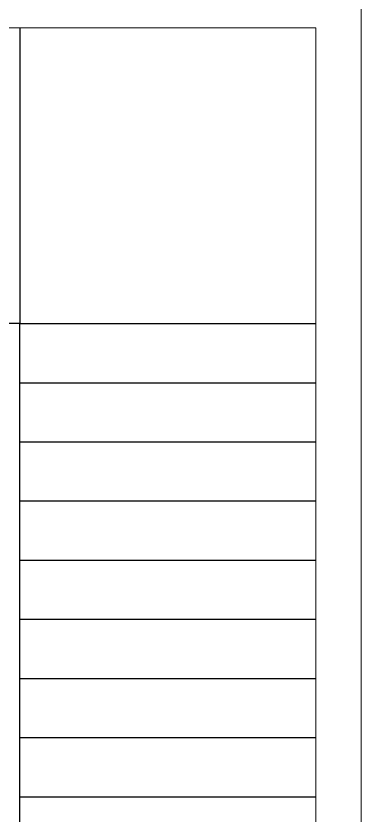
# Model space of a CAD drawing. Header units: inches. Extents: x -605 to 2991212, y -2872845 to 0.
# Drawn here: x 2582854 to 2584604, y -2242759 to -2238706 of the extents above; entities that cross this region are included whole.
import ezdxf

# ---------------------------------------------------------------- set-up
doc = ezdxf.new("R2010")
doc.units = ezdxf.units.IN
doc.header["$LTSCALE"] = 600
doc.header["$MEASUREMENT"] = 0
doc.layers.add('NOITHAT', color=21, linetype='Continuous')
doc.layers.add('see level', color=2, linetype='Continuous')
doc.layers.add('PV_MASONRY', color=10, linetype='Continuous', lineweight=0)

# ---------------------------------------------------------------- blocks, each defined once
blk = doc.blocks.new('gf')
at = {"layer": 'NOITHAT', "linetype": 'Continuous'}
for p, q in [((2748025.2, -1705070.5), (2748025.2, -1706570.5)), ((2748025.2, -1706570.5), (2749525.2, -1706570.5)), ((2748025.2, -1706870.5), (2749525.2, -1706870.5)), ((2748025.2, -1707170.5), (2749525.2, -1707170.5)), ((2748025.2, -1707470.5), (2749525.2, -1707470.5)), ((2748025.2, -1707770.5), (2749525.2, -1707770.5)), ((2748025.2, -1708070.5), (2749525.2, -1708070.5)), ((2748025.2, -1708370.5), (2749525.2, -1708370.5)), ((2748025.2, -1708670.5), (2749525.2, -1708670.5)), ((2748025.2, -1708670.5), (2749525.2, -1708670.5)), ((2748025.2, -1708970.5), (2749525.2, -1708970.5))]:
    blk.add_line(p, q, dxfattribs=at)
blk.add_lwpolyline([(2746525.2, -1709870.5), (2748025.2, -1709870.5), (2748025.2, -1706570.5), (2746525.2, -1706570.5)], dxfattribs=at)
at = {"layer": 'PV_MASONRY'}
for p, q in [((2749755.2, -1694068), (2749755.2, -1723138)), ((2749525.2, -1705070.5), (2745205.2, -1705070.5)), ((2746525.2, -1705070.5), (2749525.2, -1705070.5)), ((2749525.2, -1705070.5), (2749525.2, -1711370.5))]:
    blk.add_line(p, q, dxfattribs=at)

msp = doc.modelspace()

# ---------------------------------------------------------------- block references
at = {"layer": 'see level', "color": 1, "linetype": 'ByBlock'}
msp.add_blockref('gf', (-165150.8, -533695.8, 0), dxfattribs=at)

doc.saveas('drawing.dxf')
